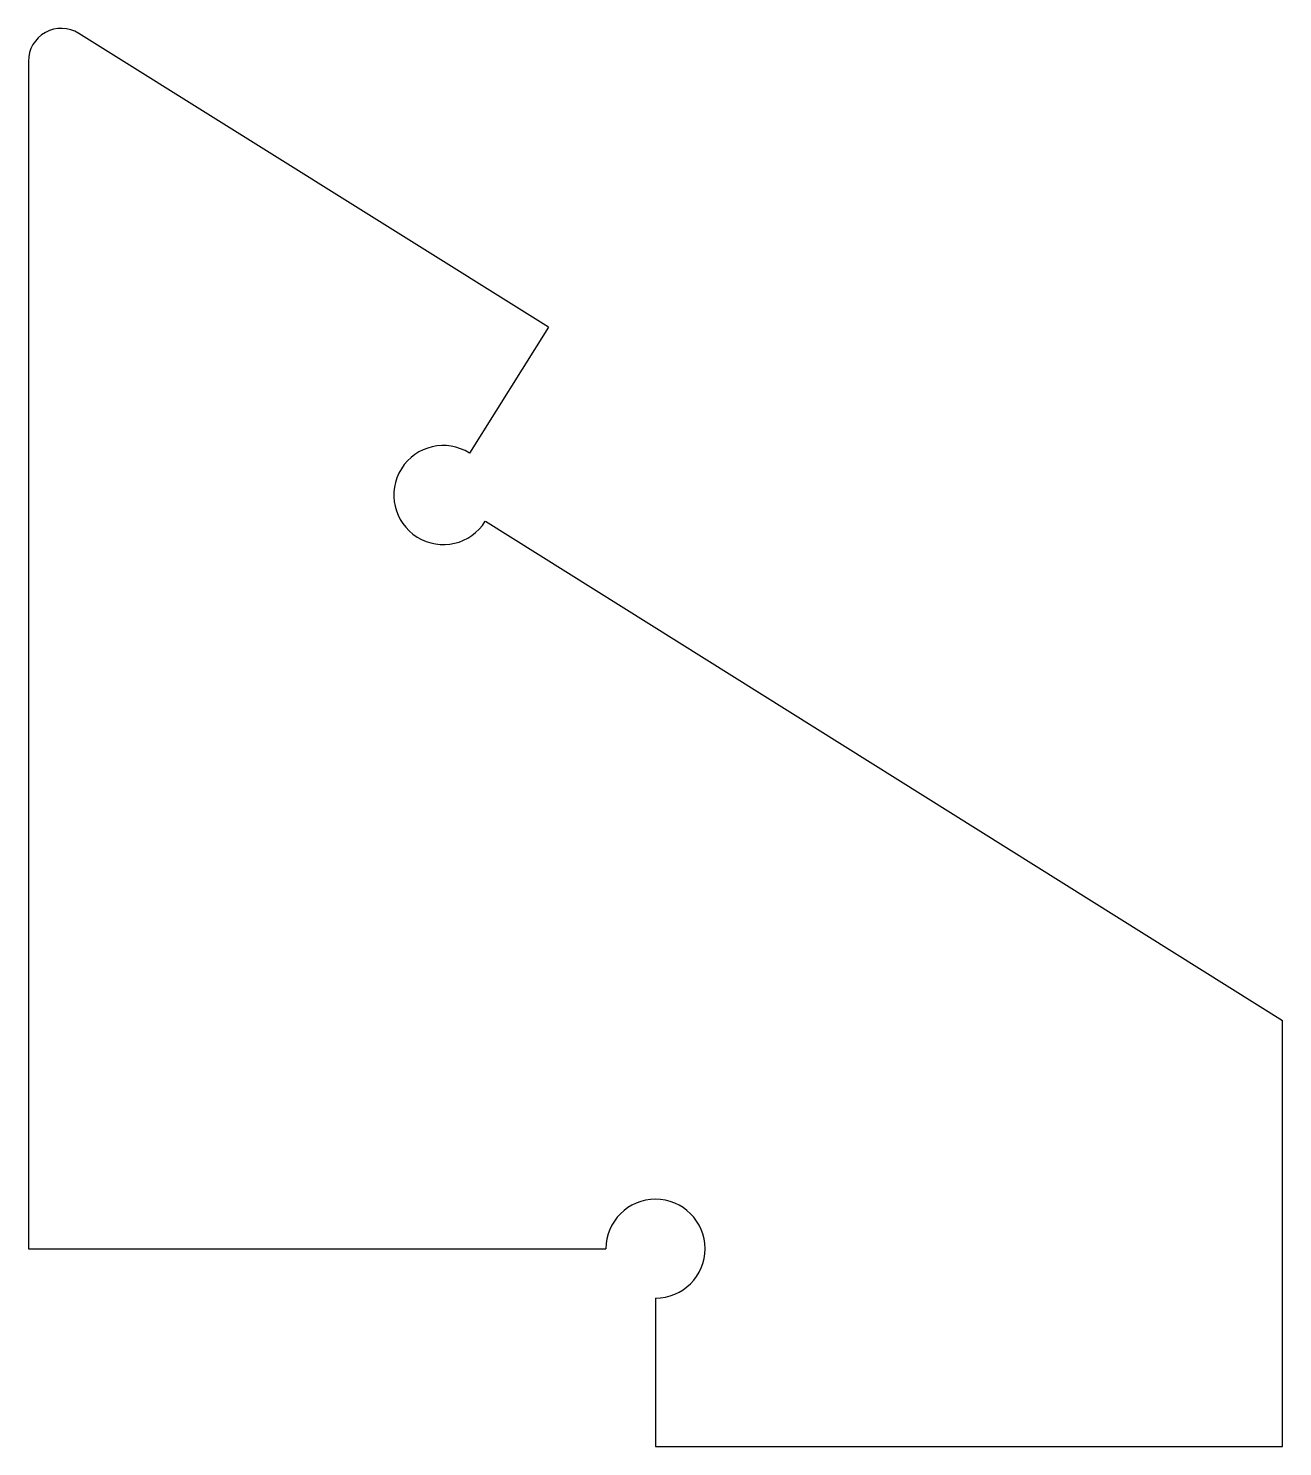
# Model space of a CAD drawing. Header units: millimetres. Extents: x 686 to 724, y 125 to 168.
import ezdxf

# ---------------------------------------------------------------- set-up
doc = ezdxf.new("R2010")
doc.units = ezdxf.units.MM

msp = doc.modelspace()

# ---------------------------------------------------------------- linework, layer by layer
at = {"color": 7, "linetype": 'Continuous', "lineweight": 25}
for p, q in [((701.757, 158.927), (687.531, 167.835)), ((686, 166.988), (686, 131)), ((701.757, 158.927), (699.369, 155.113)), ((699.845, 153.046), (724, 137.921)), ((724, 125), (724, 137.921)), ((686, 131), (703.5, 131)), ((705, 129.5), (705, 125)), ((705, 125), (724, 125))]:
    msp.add_line(p, q, dxfattribs=at)
for centre, radius, start, end in [((687, 166.988), 1, 57.9472, 180), ((698.573, 153.842), 1.5, 57.9472, 327.9472), ((705, 131), 1.5, 270, 180)]:
    msp.add_arc(centre, radius, start, end, dxfattribs=at)

doc.saveas('drawing.dxf')
